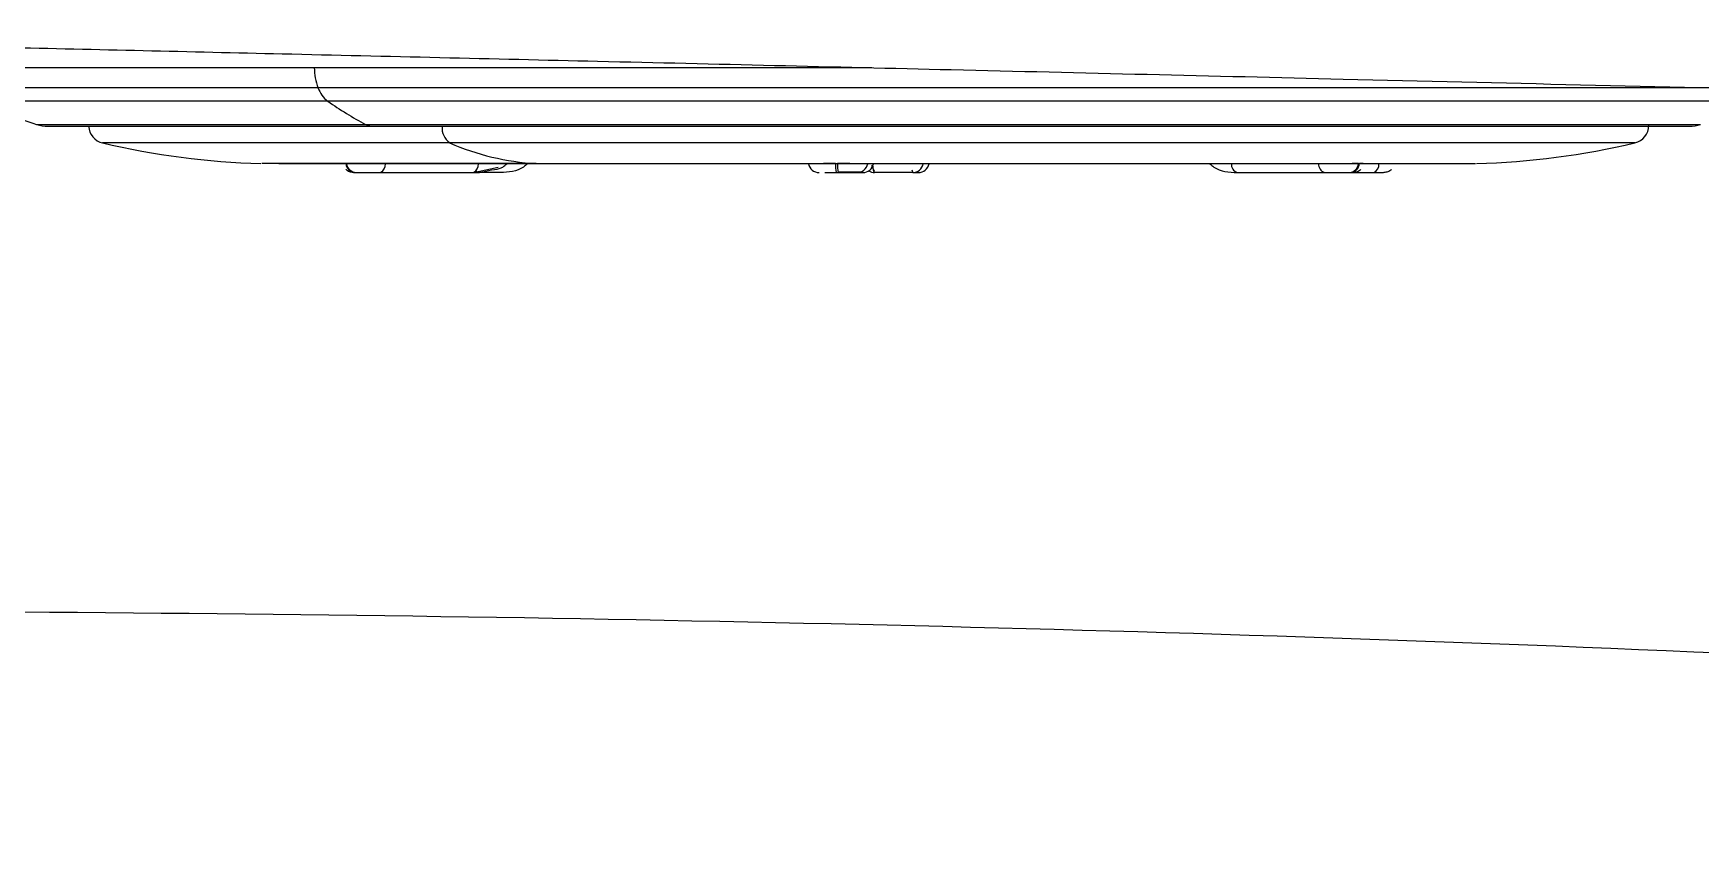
# Model space of a CAD drawing. Extents: x 939 to 1039, y 781 to 934.
# Drawn here: x 965.117 to 966.929, y 878.302 to 879.198 of the extents above; entities that cross this region are included whole.
import ezdxf

# ---------------------------------------------------------------- set-up
doc = ezdxf.new("R2010")
doc.units = 0
doc.header["$MEASUREMENT"] = 0
doc.layers.add('1', color=4, linetype='Continuous')

# ---------------------------------------------------------------- blocks, each defined once
blk = doc.blocks.new('Envoy')
at = {"layer": '1', "color": 3, "linetype": 'Continuous', "lineweight": 25}
for p, q in [((26.7687, 79.986), (26.3749, 79.986)), ((27.3745, 79.986), (26.7687, 79.986)), ((26.7727, 79.9642), (26.3815, 79.9642)), ((28.2873, 79.9642), (26.7727, 79.9642)), ((26.7833, 79.9497), (26.399, 79.9497)), ((28.343, 79.9497), (26.7833, 79.9497)), ((26.467, 79.9243), (26.8244, 79.9243)), ((26.4792, 79.9224), (26.5234, 79.9224)), ((26.4792, 79.9224), (26.8318, 79.9224)), ((26.8244, 79.9243), (28.2749, 79.9243)), ((26.8318, 79.9224), (28.2627, 79.9224)), ((28.225, 79.9224), (28.2627, 79.9224)), ((26.9157, 79.9044), (26.5386, 79.9044)), ((28.2035, 79.9044), (26.9157, 79.9044)), ((27.0098, 79.8819), (26.7116, 79.8819)), ((26.7302, 79.8819), (26.7302, 79.8817)), ((27.0206, 79.8817), (26.7302, 79.8817)), ((26.8133, 79.8721), (26.8142, 79.8721)), ((26.8406, 79.8721), (26.9417, 79.8721)), ((26.9417, 79.8721), (26.9686, 79.8781)), ((26.9417, 79.8721), (26.9481, 79.8721)), ((26.9481, 79.8721), (26.9611, 79.8752)), ((26.9708, 79.8721), (26.9481, 79.8721)), ((27.0098, 79.8819), (28.0305, 79.8819)), ((27.9075, 79.8817), (27.0206, 79.8817)), ((27.3356, 79.8721), (27.3377, 79.8721)), ((27.3584, 79.8721), (27.3646, 79.8721)), ((27.3739, 79.88), (27.3768, 79.8737)), ((27.4188, 79.8721), (27.3775, 79.8721)), ((27.418, 79.8751), (27.4188, 79.8721)), ((27.4188, 79.8721), (27.425, 79.8721)), ((27.7714, 79.8721), (27.8662, 79.8721)), ((27.8662, 79.8721), (27.8892, 79.8721)), ((27.8934, 79.8721), (27.8945, 79.8721)), ((27.9031, 79.8818), (27.8963, 79.8818)), ((27.8971, 79.8721), (27.9202, 79.8721)), ((27.9084, 79.8818), (27.9042, 79.8818)), ((27.9075, 79.8817), (27.9075, 79.8819)), ((28.0119, 79.8817), (27.9075, 79.8817)), ((28.0119, 79.8817), (28.0119, 79.8819))]:
    blk.add_line(p, q, dxfattribs=at)
at = {"layer": '1', "color": 3, "linetype": 'Continuous', "lineweight": 25, "flags": 128}
blk.add_lwpolyline([(26.8244, 79.9243), (26.8299, 79.9225), (26.8318, 79.9224)], dxfattribs=at)
at = {"layer": '1', "color": 3, "linetype": 'Continuous', "lineweight": 25}
for centre, radius, start, end in [((26.8278, 79.9855), 0.0591, 179.549, 201.1314), ((26.8027, 79.975), 0.0319, 199.7736, 232.487), ((26.7363, 80.7504), 0.8689, 247.154, 251.9442), ((27.0262, 80.2974), 0.4242, 235.0691, 241.6018), ((26.4792, 79.9618), 0.0394, 251.9442, 270), ((26.5431, 79.9235), 0.0197, 183.3075, 256.84), ((26.9277, 79.9208), 0.0203, 175.4798, 233.9418), ((28.199, 79.9235), 0.0197, 283.16, 359), ((28.2627, 79.9618), 0.0394, 270, 288.0558), ((26.7364, 80.7504), 0.8689, 256.84, 268.2945), ((27.026, 80.1584), 0.277, 246.5328, 266.6379), ((28.0057, 80.7504), 0.8689, 271.7055, 283.16), ((26.8138, 79.8831), 0.011, 186.6921, 267.3207), ((26.8147, 79.8831), 0.011, 186.6925, 267.3073), ((26.8362, 79.8808), 0.0097, 297.1283, 5.4243), ((26.9373, 79.8808), 0.00969, 297.0943, 5.4464), ((26.9485, 79.8771), 0.00504, 217.2124, 265.0045), ((27.3171, 79.8839), 0.0118, 190.9715, 269.9794), ((27.3763, 79.8797), 0.0413, 177.0478, 190.5102), ((27.3783, 79.8797), 0.0413, 177.0478, 190.5102), ((27.3584, 79.8839), 0.0118, 270.039, 349.0101), ((27.3646, 79.8839), 0.0118, 270.0206, 349.0285), ((27.3775, 79.8839), 0.0117, 236.9909, 270.0461), ((27.4188, 79.8839), 0.0118, 270.0206, 349.0285), ((27.425, 79.8839), 0.0118, 270.0168, 349.0461), ((27.7746, 79.8811), 0.00957, 176.7718, 250.3742), ((27.8694, 79.8811), 0.00957, 176.7972, 250.3617), ((27.8926, 79.8827), 0.0106, 274.3514, 355.3019), ((27.8937, 79.8827), 0.0106, 274.3514, 355.3019), ((27.9157, 79.8808), 0.0097, 297.1276, 5.4368)]:
    blk.add_arc(centre, radius, start, end, dxfattribs=at)
for points, knots in [([(20.9113, 80.1296), (21.1247, 80.1247), (21.5546, 80.1147), (22.1834, 80.1009), (22.7801, 80.0881), (23.3239, 80.0765), (23.8653, 80.0651), (24.4164, 80.0533), (24.9898, 80.0408), (25.466, 80.0302), (25.8488, 80.0215), (26.1419, 80.0148), (26.4364, 80.0081), (26.7474, 80.0008), (27.0903, 79.9928), (27.4745, 79.9836), (27.9166, 79.973), (28.4195, 79.9609), (28.986, 79.9473), (29.6029, 79.9327), (30.2493, 79.9176), (30.6902, 79.9078), (30.9087, 79.903)], [0, 0, 0, 0, 0.06404, 0.129018, 0.188696, 0.243091, 0.292192, 0.351146, 0.408463, 0.464242, 0.49402, 0.523342, 0.552206, 0.582377, 0.616662, 0.655096, 0.697681, 0.749325, 0.806001, 0.867699, 0.934433, 1, 1, 1, 1]), ([(30.8885, 79.9538), (30.8879, 79.9538), (30.8833, 79.954), (30.8676, 79.9546), (30.8118, 79.9569), (30.6036, 79.9654), (29.7935, 79.9992), (28.1915, 80.0675), (26.7452, 80.1059), (25.9122, 80.128)], [0, 0, 0, 0, 0.000353, 0.002828, 0.009436, 0.033986, 0.128384, 0.498019, 1, 1, 1, 1]), ([(26.8113, 79.8721), (26.8098, 79.8723), (26.8076, 79.8725), (26.8048, 79.8739), (26.8036, 79.875), (26.8029, 79.8755)], [0, 0, 0, 0, 0.478498, 0.736338, 1, 1, 1, 1]), ([(26.8114, 79.8721), (26.8113, 79.8721), (26.8111, 79.8721), (26.8123, 79.8721), (26.8133, 79.8721)], [0, 0, 0, 0, 0.243919, 1, 1, 1, 1]), ([(26.8142, 79.8721), (26.8158, 79.8721), (26.8191, 79.8721), (26.8267, 79.8721), (26.8343, 79.8721), (26.8385, 79.8721), (26.8406, 79.8721)], [0, 0, 0, 0, 0.279681, 0.559247, 0.779605, 1, 1, 1, 1]), ([(26.8453, 79.8721), (26.8461, 79.8721), (26.8479, 79.8721), (26.8515, 79.8721), (26.8533, 79.8721)], [0, 0, 0, 0, 0.499937, 1, 1, 1, 1]), ([(26.9611, 79.8752), (26.9654, 79.8755), (26.9716, 79.876), (26.9764, 79.8804), (26.9778, 79.8817)], [0, 0, 0, 0, 0.70001, 1, 1, 1, 1]), ([(27.0005, 79.8817), (26.999, 79.8804), (26.9905, 79.8732), (26.9797, 79.8726), (26.9708, 79.8721)], [0, 0, 0, 0, 0.172545, 1, 1, 1, 1]), ([(27.335, 79.8818), (27.3314, 79.8818), (27.3267, 79.8818), (27.3229, 79.8819), (27.322, 79.8819)], [0, 0, 0, 0, 0.774408, 1, 1, 1, 1]), ([(27.3233, 79.8721), (27.3252, 79.8721), (27.3288, 79.8721), (27.3334, 79.8721), (27.3356, 79.8721)], [0, 0, 0, 0, 0.4998853, 1, 1, 1, 1]), ([(27.3504, 79.8819), (27.3494, 79.8819), (27.3454, 79.8818), (27.3407, 79.8818), (27.337, 79.8818)], [0, 0, 0, 0, 0.226088, 1, 1, 1, 1]), ([(27.3374, 79.8729), (27.339, 79.8729), (27.3422, 79.8729), (27.3484, 79.8729), (27.3552, 79.8729), (27.3599, 79.8729), (27.3622, 79.8729), (27.3625, 79.8729), (27.3627, 79.8729)], [0, 0, 0, 0, 0.128485, 0.253971, 0.500366, 0.74652, 0.871764, 1, 1, 1, 1]), ([(27.3377, 79.8721), (27.3406, 79.8721), (27.3464, 79.8721), (27.3531, 79.8721), (27.3573, 79.8721), (27.3581, 79.8721), (27.3584, 79.8721)], [0, 0, 0, 0, 0.279646, 0.559199, 0.779585, 1, 1, 1, 1]), ([(27.3775, 79.8721), (27.3769, 79.8724), (27.3763, 79.8726), (27.3758, 79.8787), (27.3757, 79.879)], [0, 0, 0, 0, 0.9482546, 1, 1, 1, 1]), ([(27.7417, 79.8817), (27.7431, 79.8804), (27.7516, 79.8732), (27.7624, 79.8726), (27.7714, 79.8721)], [0, 0, 0, 0, 0.172546, 1, 1, 1, 1]), ([(27.8662, 79.8721), (27.8688, 79.8721), (27.874, 79.8721), (27.8823, 79.8721), (27.8891, 79.8721), (27.892, 79.8721), (27.8934, 79.8721)], [0, 0, 0, 0, 0.279472, 0.559039, 0.779417, 1, 1, 1, 1]), ([(27.8945, 79.8721), (27.896, 79.8721), (27.8979, 79.8721), (27.8974, 79.8721), (27.8973, 79.8721)], [0, 0, 0, 0, 0.774815, 1, 1, 1, 1]), ([(27.9059, 79.8755), (27.9053, 79.875), (27.9041, 79.8739), (27.9013, 79.8725), (27.899, 79.8723), (27.8975, 79.8721)], [0, 0, 0, 0, 0.26378, 0.521899, 1, 1, 1, 1]), ([(27.9202, 79.8721), (27.9226, 79.8721), (27.9275, 79.8721), (27.9295, 79.8721), (27.9305, 79.8721)], [0, 0, 0, 0, 0.500008, 1, 1, 1, 1]), ([(27.9392, 79.8755), (27.9386, 79.875), (27.9373, 79.8739), (27.9346, 79.8725), (27.9323, 79.8723), (27.9308, 79.8721)], [0, 0, 0, 0, 0.263662, 0.521503, 1, 1, 1, 1]), ([(30.9391, 79.1271), (30.6269, 79.1662), (29.9985, 79.2449), (29.0465, 79.3145), (28.0851, 79.3625), (27.1177, 79.3892), (26.1471, 79.3986), (25.1763, 79.3913), (24.2082, 79.367), (23.2458, 79.3218), (22.2921, 79.2556), (21.6622, 79.1806), (21.349, 79.1433)], [0, 0, 0, 0, 0.0982429, 0.1977087, 0.2978733, 0.3986843, 0.4997459, 0.6008043, 0.7016834, 0.8019611, 0.9015188, 1, 1, 1, 1])]:
    blk.add_open_spline(points, degree=3, knots=knots, dxfattribs=at)

msp = doc.modelspace()

# ---------------------------------------------------------------- block references
at = {"layer": '1'}
msp.add_blockref('Envoy', (938.6538, 799.1744), dxfattribs=at)

doc.saveas('drawing.dxf')
